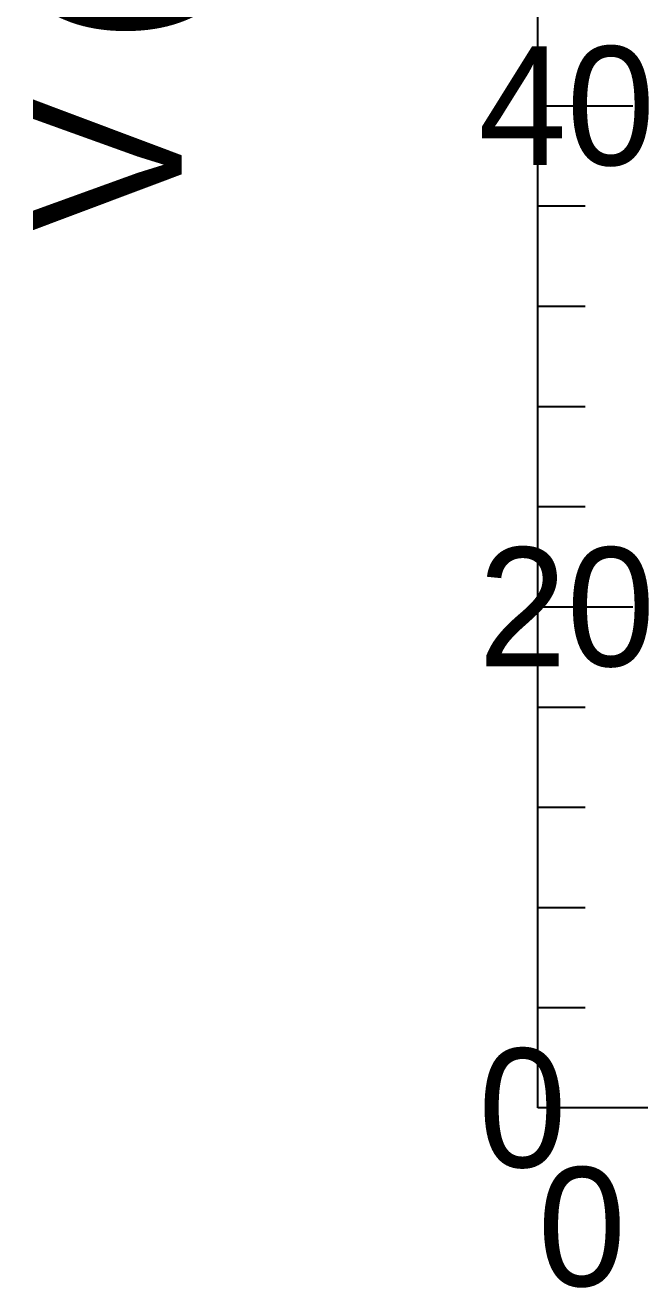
# Model space of a CAD drawing. Extents: x -35 to 179, y -35 to 144.
# Drawn here: x -34.5 to 6.9, y -12.1 to 72.9 of the extents above; entities that cross this region are included whole.
import ezdxf

# ---------------------------------------------------------------- set-up
doc = ezdxf.new("R2010")
doc.units = 0

msp = doc.modelspace()

# ---------------------------------------------------------------- linework, layer by layer
at = {"color": 0}
for p, q in [((0, 67.477), (6.4, 67.477)), ((0, 60.729), (3.2, 60.729)), ((0, 53.981), (3.2, 53.981)), ((0, 47.234), (3.2, 47.234)), ((0, 40.486), (3.2, 40.486)), ((0, 33.738), (6.4, 33.738)), ((0, 26.991), (3.2, 26.991)), ((0, 20.243), (3.2, 20.243)), ((0, 13.495), (3.2, 13.495)), ((0, 6.748), (3.2, 6.748))]:
    msp.add_line(p, q, dxfattribs=at)
msp.add_lwpolyline([(0, 0), (0, 118.084), (179.2, 118.084), (179.2, 0)], close=True, dxfattribs=at)

# ---------------------------------------------------------------- texts
msp.add_text('V (km/s)', height=10, rotation=90, dxfattribs=at).set_placement((-24, 59.042))
for s, p in [('40', (-4, 63.477)), ('20', (-4, 29.738)), ('0', (-4, -4)), ('0', (0, -12))]:
    msp.add_text(s, height=8, dxfattribs=at).set_placement(p)

doc.saveas('drawing.dxf')
